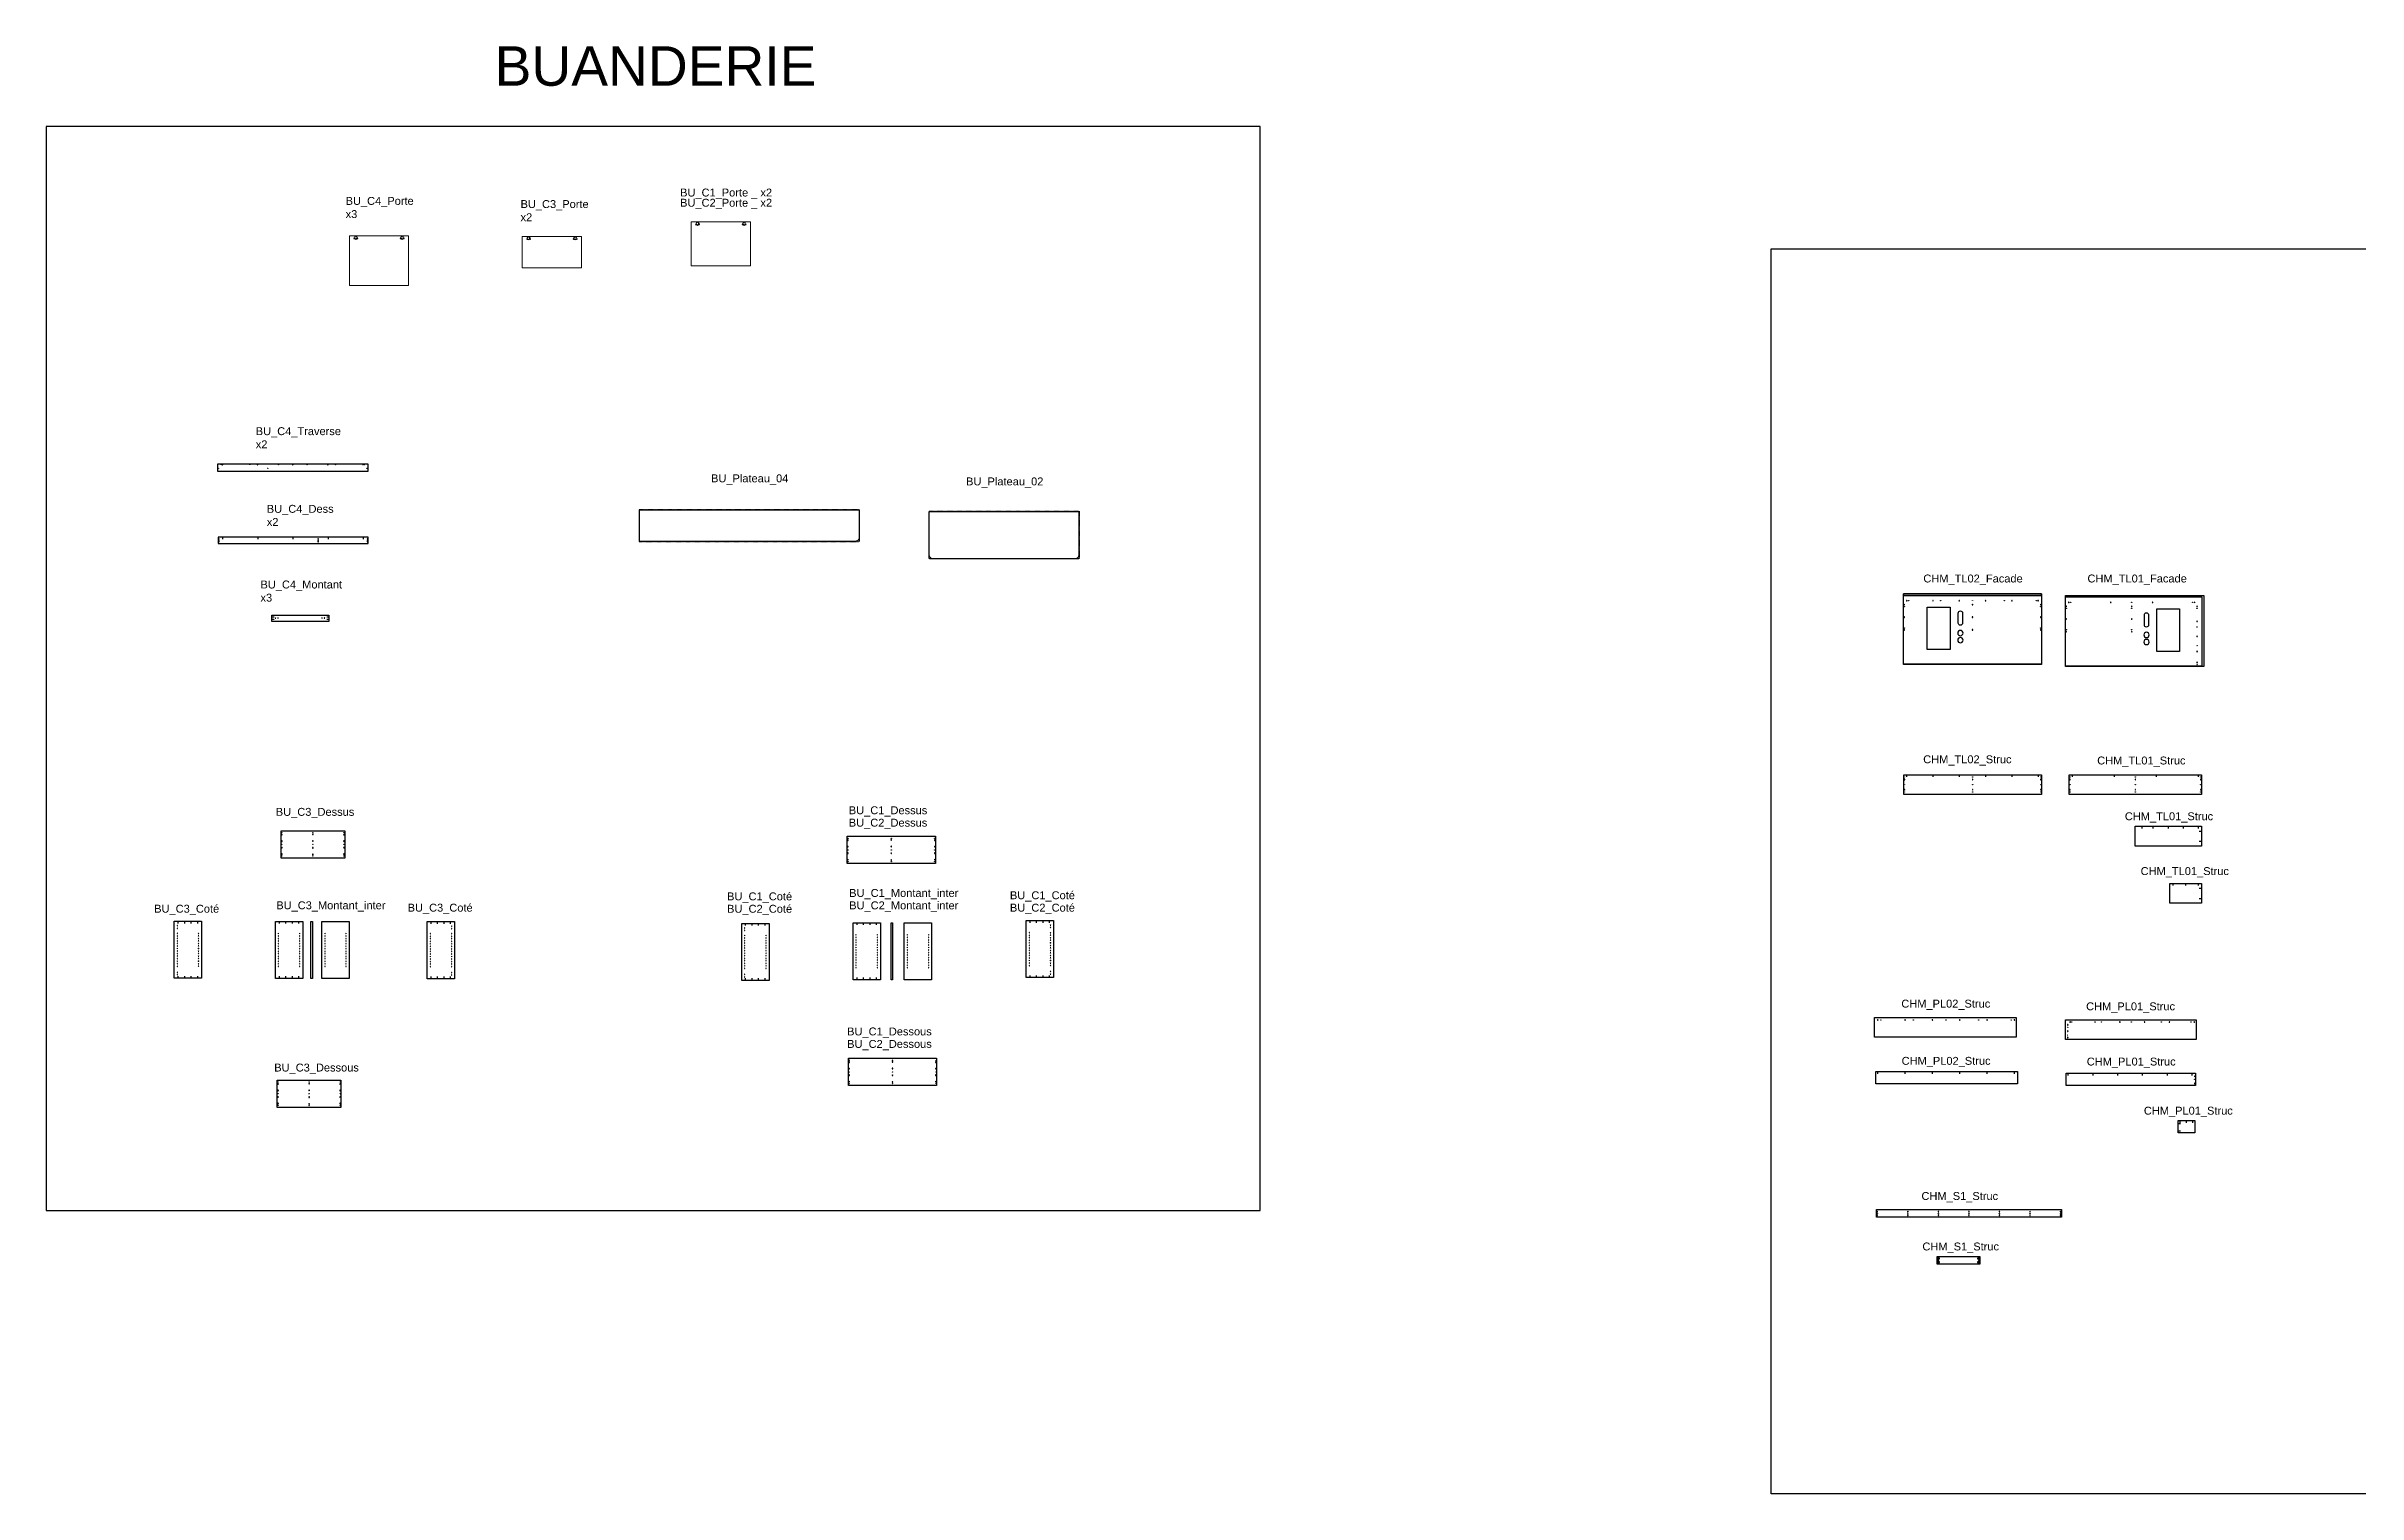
# Model space of a CAD drawing. Header units: millimetres. Extents: x 22572 to 140558, y -12987 to 35546.
# Drawn here: x 22860 to 52128, y -12987 to 5337 of the extents above; entities that cross this region are included whole.
import ezdxf

# ---------------------------------------------------------------- set-up
doc = ezdxf.new("R2010")
doc.units = ezdxf.units.MM
doc.linetypes.add('_..__..__..__.._', pattern=[1.8, 0.9, -0.9])
doc.linetypes.add('________________', pattern=[0])
for name, color, linetype in [('Brut', 92, '_..__..__..__.._'), ('Parcours', 30, 'Continuous'), ('Percage 35 prof.14', 54, 'Continuous'), ('Percage 4 prof.total', 20, 'Continuous'), ('Percage 5 prof.9', 200, 'Continuous'), ('Percage 8 prof.14', 160, 'Continuous'), ('Percage chant 8 prof.28', 10, 'Continuous'), ('Poche prof.8', 210, 'Continuous'), ('Pointage', 10, 'Continuous'), ('TEXTE', 7, 'Continuous')]:
    doc.layers.add(name, color=color, linetype=linetype)
doc.styles.add('Objet', font='arial.ttf', dxfattribs={"height": 100})

msp = doc.modelspace()

# ---------------------------------------------------------------- linework, layer by layer
for p, q in [((46831, -10006), (46803, -10006)), ((46803, -10014), (46831, -10014)), ((46822, -10031), (46803, -10031)), ((46803, -10034), (46822, -10034)), ((46831, -10051), (46803, -10051)), ((46803, -10059), (46831, -10059)), ((46822, -10034), (46822, -10031)), ((46831, -10014), (46831, -10006)), ((46831, -10059), (46831, -10051)), ((47315, -10006), (47315, -10014)), ((47343, -10006), (47315, -10006)), ((47315, -10014), (47343, -10014)), ((47315, -10051), (47315, -10059)), ((47343, -10051), (47315, -10051)), ((47315, -10059), (47343, -10059)), ((47324, -10031), (47324, -10034)), ((47343, -10031), (47324, -10031)), ((47324, -10034), (47343, -10034))]:
    msp.add_line(p, q)
for points in [[(38232, 4323), (22860, 4323), (22860, -9400), (38232, -9400)], [(44699, 2772), (76537, 2772), (76537, -12987), (44699, -12987)], [(48122, -2490), (46377, -2490), (46377, -1594), (48122, -1594)], [(50181, -2513), (48428, -2513), (48428, -1617), (50181, -1617)], [(46380, -3885), (48125, -3885), (48125, -4135), (46380, -4135)], [(50150, -4135), (48475, -4135), (48475, -3885), (50150, -3885)], [(50150, -4788), (49309, -4788), (49309, -4538), (50150, -4538)], [(49750, -5510), (49750, -5260), (50150, -5260), (50150, -5510)], [(47805, -6959), (47805, -7209), (46010, -7209), (46010, -6959)], [(50083, -7237), (48427, -7237), (48427, -6987), (50083, -6987)], [(46025, -7644), (47820, -7644), (47820, -7799), (46025, -7799)], [(48437, -7819), (48437, -7664), (50073, -7664), (50073, -7819)], [(49854, -8262), (50065, -8262), (50065, -8417), (49854, -8417)], [(46035, -9390), (48375, -9390), (48375, -9485), (46035, -9485)], [(46803, -10080), (46803, -9985), (47343, -9985), (47343, -10080)]]:
    msp.add_lwpolyline(points, close=True)
at = {"color": 7, "linetype": '________________', "lineweight": 9}
for points in [[(27448, 2307), (26700, 2307), (26700, 2938), (27448, 2938)], [(29636, 2530), (28888, 2530), (28888, 2930), (29636, 2930)], [(31028, 3113), (31776, 3113), (31776, 2559), (31028, 2559)]]:
    msp.add_lwpolyline(points, close=True, dxfattribs=at)
at = {"transparency": 33554687}
for points in [[(26931, -48), (25031, -48), (25031, 51), (26931, 51)], [(25037, -956), (26937, -956), (26937, -876), (25037, -876)], [(26440, -1866), (26440, -1946), (25718, -1946), (25718, -1866)], [(26639, -4940), (25833, -4940), (25833, -4594), (26639, -4594)], [(34118, -5010), (33002, -5010), (33002, -4664), (34118, -4664)], [(24828, -6462), (24482, -6462), (24482, -5740), (24828, -5740)], [(26109, -5742), (26109, -6464), (25763, -6464), (25763, -5742)], [(26212, -5742), (26231, -5742), (26231, -6464), (26212, -6464)], [(26348, -6464), (26348, -5742), (26694, -5742), (26694, -6464)], [(27683, -6467), (27683, -5745), (28029, -5745), (28029, -6467)], [(32012, -5767), (32012, -6489), (31666, -6489), (31666, -5767)], [(33423, -5759), (33423, -6481), (33077, -6481), (33077, -5759)], [(33558, -6481), (33558, -5759), (33577, -5759), (33577, -6481)], [(33723, -5759), (34069, -5759), (34069, -6481), (33723, -6481)], [(35267, -6454), (35267, -5732), (35613, -5732), (35613, -6454)], [(33017, -7474), (34133, -7474), (34133, -7820), (33017, -7820)], [(25786, -8097), (25786, -7751), (26592, -7751), (26592, -8097)]]:
    msp.add_lwpolyline(points, close=True, dxfattribs=at)
for points in [[(33155, -882, -0.414214), (33106, -931), (30371, -931), (30371, -532), (33155, -532)], [(35936, -1102, -0.414214), (35887, -1151), (34089, -1151, -0.414214), (34040, -1102), (34040, -552), (35936, -552)]]:
    msp.add_lwpolyline(points, format="xyb", close=True, dxfattribs=at)
for centre in [(25076, 42), (25438, 42), (25800, 42), (26162, 42), (26524, 42), (26886, 42), (25040, -8), (25665, -8), (26921, -8)]:
    msp.add_circle(centre, 2, dxfattribs=at)
at = {"layer": 'Brut', "transparency": 33554687}
for points in [[(33157, -530), (30369, -530), (30369, -933), (33157, -933)], [(34038, -550), (35938, -550), (35938, -1153), (34038, -1153)]]:
    msp.add_lwpolyline(points, close=True, dxfattribs=at)
at = {"layer": 'Parcours'}
for points in [[(46677, -2301), (46677, -1762), (46967, -1762), (46967, -2301)], [(49583, -2324), (49583, -1785), (49873, -1785), (49873, -2324)]]:
    msp.add_lwpolyline(points, close=True, dxfattribs=at)
for points in [[(47124, -1965, -1), (47070, -1965), (47070, -1839, -1), (47124, -1839)], [(49480, -1988, -1), (49426, -1988), (49426, -1862, -1), (49480, -1862)]]:
    msp.add_lwpolyline(points, format="xyb", close=True, dxfattribs=at)
at = {"layer": 'Parcours', "extrusion": (0, 0, -1)}
for centre in [(-47097, -2092), (-47097, -2182), (-49453, -2115), (-49453, -2205)]:
    msp.add_circle(centre, 33.5, dxfattribs=at)
at = {"layer": 'Percage 35 prof.14', "transparency": 33554687, "extrusion": (0, 0, -1)}
for centre in [(-26780, 2914), (-27368, 2914), (-31108, 3091), (-31696, 3091), (-28968, 2907), (-29556, 2907)]:
    msp.add_circle(centre, 17.5, dxfattribs=at)
at = {"layer": 'Percage 4 prof.total', "transparency": 33554687, "extrusion": (0, 0, -1)}
for centre in [(-25046, -916), (-26303, -916), (-26927, -916)]:
    msp.add_circle(centre, 2, dxfattribs=at)
at = {"layer": 'Percage 4 prof.total', "transparency": 33554687}
for centre in [(46387, -1756), (46442, -1682), (46846, -1682), (47250, -1682), (47653, -1682), (48057, -1682), (48113, -1756), (48493, -1704), (49266, -1704), (50038, -1704), (46387, -2026), (48113, -2026), (48438, -1779), (48438, -2049), (49266, -1779), (49266, -2049), (50094, -1779), (50094, -2016), (50094, -2253), (50094, -2490), (46389, -3915), (46389, -4010), (47252, -3915), (47252, -4010), (48115, -3915), (48115, -4010), (48484, -3915), (48484, -4010), (49312, -3915), (49312, -4010), (50140, -3915), (50140, -4010), (46389, -4105), (47252, -4105), (48115, -4105), (48484, -4105), (49312, -4105), (50140, -4105), (25843, -4619), (26236, -4619), (26630, -4619), (25843, -4767), (25843, -4915), (26236, -4767), (26236, -4915), (26630, -4767), (26630, -4915), (33012, -4689), (33012, -4837), (33560, -4689), (33560, -4837), (34109, -4689), (34109, -4837), (33012, -4985), (33560, -4985), (34109, -4985), (46090, -6989), (46502, -6989), (46915, -6989), (47327, -6989), (47740, -6989), (48507, -7016), (48884, -7016), (49262, -7016), (49640, -7016), (50018, -7016), (48456, -7081), (48456, -7182), (33027, -7499), (33575, -7499), (34124, -7499), (25795, -7776), (26189, -7776), (26582, -7776), (33027, -7647), (33027, -7795), (33575, -7647), (33575, -7795), (34124, -7647), (34124, -7795), (50063, -7742), (25795, -7924), (25795, -8072), (26189, -7924), (26189, -8072), (26582, -7924), (26582, -8072), (46044, -9438), (46431, -9438), (46818, -9438), (47205, -9438), (47591, -9438), (47978, -9438), (48365, -9438)]:
    msp.add_circle(centre, 2, dxfattribs=at)
at = {"layer": 'Percage 5 prof.9', "transparency": 33554687, "extrusion": (0, 0, -1)}
for centre in [(-25763, -1902), (-25795, -1902), (-26351, -1902), (-26383, -1902), (-24519, -5797), (-24519, -5829), (-27992, -5802), (-27992, -5834), (-31703, -5824), (-31703, -5856), (-35576, -5789), (-35576, -5821), (-24519, -5893), (-24519, -5925), (-24519, -5957), (-24519, -5989), (-24519, -6021), (-24519, -6053), (-24519, -6085), (-24519, -6117), (-24519, -6149), (-24788, -5893), (-24788, -5925), (-24788, -5957), (-24788, -5989), (-24788, -6021), (-24788, -6053), (-24788, -6085), (-24788, -6117), (-24788, -6149), (-25800, -5895), (-25800, -5927), (-25800, -5959), (-25800, -5991), (-25800, -6023), (-25800, -6055), (-25800, -6087), (-25800, -6119), (-26069, -5895), (-26069, -5927), (-26069, -5959), (-26069, -5991), (-26069, -6023), (-26069, -6055), (-26069, -6087), (-26069, -6119), (-26388, -5895), (-26388, -5927), (-26388, -5959), (-26388, -5991), (-26388, -6023), (-26388, -6055), (-26388, -6087), (-26388, -6119), (-26657, -5895), (-26657, -5927), (-26657, -5959), (-26657, -5991), (-26657, -6023), (-26657, -6055), (-26657, -6087), (-26657, -6119), (-27723, -5898), (-27723, -5930), (-27723, -5962), (-27723, -5994), (-27723, -6026), (-27723, -6058), (-27723, -6090), (-27723, -6122), (-27992, -5898), (-27992, -5930), (-27992, -5962), (-27992, -5994), (-27992, -6026), (-27992, -6058), (-27992, -6090), (-27992, -6122), (-31703, -5920), (-31703, -5952), (-31703, -5984), (-31703, -6016), (-31703, -6048), (-31703, -6080), (-31703, -6112), (-31703, -6144), (-31972, -5920), (-31972, -5952), (-31972, -5984), (-31972, -6016), (-31972, -6048), (-31972, -6080), (-31972, -6112), (-31972, -6144), (-33114, -5912), (-33114, -5944), (-33114, -5976), (-33114, -6008), (-33114, -6040), (-33114, -6072), (-33114, -6104), (-33114, -6136), (-33383, -5912), (-33383, -5944), (-33383, -5976), (-33383, -6008), (-33383, -6040), (-33383, -6072), (-33383, -6104), (-33383, -6136), (-33763, -5912), (-33763, -5944), (-33763, -5976), (-33763, -6008), (-33763, -6040), (-33763, -6072), (-33763, -6104), (-33763, -6136), (-34032, -5912), (-34032, -5944), (-34032, -5976), (-34032, -6008), (-34032, -6040), (-34032, -6072), (-34032, -6104), (-34032, -6136), (-35307, -5885), (-35307, -5917), (-35307, -5949), (-35307, -5981), (-35307, -6013), (-35307, -6045), (-35307, -6077), (-35307, -6109), (-35307, -6141), (-35576, -5885), (-35576, -5917), (-35576, -5949), (-35576, -5981), (-35576, -6013), (-35576, -6045), (-35576, -6077), (-35576, -6109), (-35576, -6141), (-24519, -6181), (-24519, -6213), (-24519, -6245), (-24519, -6277), (-24519, -6309), (-24519, -6385), (-24519, -6417), (-24788, -6181), (-24788, -6213), (-24788, -6245), (-24788, -6277), (-24788, -6309), (-25800, -6151), (-25800, -6183), (-25800, -6215), (-25800, -6247), (-25800, -6279), (-25800, -6311), (-26069, -6151), (-26069, -6183), (-26069, -6215), (-26069, -6247), (-26069, -6279), (-26069, -6311), (-26388, -6151), (-26388, -6183), (-26388, -6215), (-26388, -6247), (-26388, -6279), (-26388, -6311), (-26657, -6151), (-26657, -6183), (-26657, -6215), (-26657, -6247), (-26657, -6279), (-26657, -6311), (-27723, -6154), (-27723, -6186), (-27723, -6218), (-27723, -6250), (-27723, -6282), (-27723, -6314), (-27992, -6154), (-27992, -6186), (-27992, -6218), (-27992, -6250), (-27992, -6282), (-27992, -6314), (-27992, -6390), (-27992, -6422), (-31703, -6176), (-31703, -6208), (-31703, -6240), (-31703, -6272), (-31703, -6304), (-31703, -6336), (-31703, -6412), (-31972, -6176), (-31972, -6208), (-31972, -6240), (-31972, -6272), (-31972, -6304), (-31972, -6336), (-33114, -6168), (-33114, -6200), (-33114, -6232), (-33114, -6264), (-33114, -6296), (-33114, -6328), (-33383, -6168), (-33383, -6200), (-33383, -6232), (-33383, -6264), (-33383, -6296), (-33383, -6328), (-33763, -6168), (-33763, -6200), (-33763, -6232), (-33763, -6264), (-33763, -6296), (-33763, -6328), (-34032, -6168), (-34032, -6200), (-34032, -6232), (-34032, -6264), (-34032, -6296), (-34032, -6328), (-35307, -6173), (-35307, -6205), (-35307, -6237), (-35307, -6269), (-35307, -6301), (-35576, -6173), (-35576, -6205), (-35576, -6237), (-35576, -6269), (-35576, -6301), (-35576, -6377), (-35576, -6409), (-31703, -6444)]:
    msp.add_circle(centre, 2.5, dxfattribs=at)
at = {"layer": 'Percage 8 prof.14', "transparency": 33554687, "extrusion": (0, 0, -1)}
for centre in [(-25091, 42), (-25536, 42), (-25981, 42), (-26426, 42), (-26871, 42), (-25046, -901), (-25046, -932), (-26303, -901), (-26303, -932), (-26927, -901), (-26927, -932), (-46387, -1731), (-46417, -1682), (-46750, -1682), (-47083, -1682), (-47250, -1731), (-47416, -1682), (-47749, -1682), (-48082, -1682), (-48113, -1731), (-48438, -1754), (-48468, -1704), (-49000, -1704), (-49266, -1754), (-49531, -1704), (-50063, -1704), (-50094, -1754), (-46387, -1891), (-46387, -2051), (-47250, -1891), (-47250, -2051), (-48113, -1891), (-48113, -2051), (-48438, -1914), (-49266, -1914), (-50094, -1944), (-48438, -2074), (-49266, -2074), (-50094, -2134), (-50094, -2325), (-50094, -2465), (-46389, -3945), (-46389, -4075), (-47252, -3945), (-47252, -4075), (-48115, -3945), (-48115, -4075), (-48484, -3945), (-48484, -4075), (-49312, -3945), (-49312, -4075), (-50140, -3945), (-50140, -4075), (-25843, -4644), (-26236, -4639), (-26630, -4644), (-25843, -4726), (-25843, -4808), (-25843, -4890), (-26236, -4724), (-26236, -4810), (-26236, -4895), (-26630, -4726), (-26630, -4808), (-26630, -4890), (-33012, -4714), (-33012, -4796), (-33012, -4878), (-33012, -4960), (-33560, -4709), (-33560, -4794), (-33560, -4879), (-33560, -4965), (-34109, -4714), (-34109, -4796), (-34109, -4878), (-34109, -4960), (-46050, -6989), (-46396, -6989), (-46742, -6989), (-47088, -6989), (-47434, -6989), (-47780, -6989), (-48487, -7016), (-48801, -7016), (-49115, -7016), (-49429, -7016), (-49743, -7016), (-50058, -7016), (-48456, -7051), (-48456, -7131), (-48456, -7212), (-33027, -7524), (-33027, -7606), (-33575, -7519), (-33575, -7604), (-34124, -7524), (-34124, -7606), (-25795, -7801), (-25795, -7883), (-26189, -7796), (-26189, -7881), (-26582, -7801), (-26582, -7883), (-33027, -7688), (-33027, -7770), (-33575, -7690), (-33575, -7775), (-34124, -7688), (-34124, -7770), (-50063, -7704), (-50063, -7794), (-25795, -7965), (-25795, -8047), (-26189, -7967), (-26189, -8052), (-26582, -7965), (-26582, -8047), (-46044, -9415), (-46044, -9460), (-46431, -9415), (-46431, -9460), (-46818, -9415), (-46818, -9460), (-47205, -9415), (-47205, -9460), (-47591, -9415), (-47591, -9460), (-47978, -9415), (-47978, -9460), (-48365, -9415), (-48365, -9460)]:
    msp.add_circle(centre, 4, dxfattribs=at)
at = {"layer": 'Percage chant 8 prof.28', "transparency": 33554687}
for p, q in [((25097, -904), (25097, -876)), ((25542, -904), (25542, -876)), ((25987, -904), (25987, -876)), ((26432, -904), (26432, -876)), ((26877, -904), (26877, -876)), ((25746, -1890), (25718, -1890)), ((25746, -1921), (25718, -1921)), ((26440, -1890), (26412, -1890)), ((26440, -1921), (26412, -1921)), ((24532, -5768), (24532, -5740)), ((24614, -5768), (24614, -5740)), ((24696, -5768), (24696, -5740)), ((24778, -5768), (24778, -5740)), ((25813, -5770), (25813, -5742)), ((25895, -5770), (25895, -5742)), ((25977, -5770), (25977, -5742)), ((26059, -5770), (26059, -5742)), ((27733, -5773), (27733, -5745)), ((27815, -5773), (27815, -5745)), ((27897, -5773), (27897, -5745)), ((27979, -5773), (27979, -5745)), ((31716, -5795), (31716, -5767)), ((31798, -5795), (31798, -5767)), ((31880, -5795), (31880, -5767)), ((31962, -5795), (31962, -5767)), ((33127, -5787), (33127, -5759)), ((33209, -5787), (33209, -5759)), ((33291, -5787), (33291, -5759)), ((33373, -5787), (33373, -5759)), ((35317, -5760), (35317, -5732)), ((35399, -5760), (35399, -5732)), ((35481, -5760), (35481, -5732)), ((35563, -5760), (35563, -5732)), ((24532, -6462), (24532, -6434)), ((24614, -6462), (24614, -6434)), ((24696, -6462), (24696, -6434)), ((24778, -6462), (24778, -6434)), ((25813, -6464), (25813, -6436)), ((25895, -6464), (25895, -6436)), ((25977, -6464), (25977, -6436)), ((26059, -6464), (26059, -6436)), ((27733, -6467), (27733, -6439)), ((27815, -6467), (27815, -6439)), ((27897, -6467), (27897, -6439)), ((27979, -6467), (27979, -6439)), ((35317, -6454), (35317, -6426)), ((35399, -6454), (35399, -6426)), ((35481, -6454), (35481, -6426)), ((35563, -6454), (35563, -6426)), ((31716, -6489), (31716, -6461)), ((31798, -6489), (31798, -6461)), ((31880, -6489), (31880, -6461)), ((31962, -6489), (31962, -6461)), ((33127, -6481), (33127, -6453)), ((33209, -6481), (33209, -6453)), ((33291, -6481), (33291, -6453)), ((33373, -6481), (33373, -6453))]:
    msp.add_line(p, q, dxfattribs=at)
at = {"layer": 'Percage chant 8 prof.28'}
for p, q in [((46420, -3913), (46420, -3885)), ((46753, -3913), (46753, -3885)), ((47086, -3913), (47086, -3885)), ((47419, -3913), (47419, -3885)), ((47752, -3913), (47752, -3885)), ((48085, -3913), (48085, -3885)), ((48515, -3913), (48515, -3885)), ((49046, -3913), (49046, -3885)), ((49578, -3913), (49578, -3885)), ((50110, -3913), (50110, -3885)), ((49399, -4566), (49399, -4538)), ((49539, -4566), (49539, -4538)), ((49730, -4566), (49730, -4538)), ((49920, -4566), (49920, -4538)), ((50110, -4566), (50110, -4538)), ((50122, -4598), (50150, -4598)), ((50122, -4728), (50150, -4728)), ((49790, -5288), (49790, -5260)), ((49950, -5288), (49950, -5260)), ((50110, -5288), (50110, -5260)), ((50122, -5320), (50150, -5320)), ((50122, -5450), (50150, -5450)), ((46050, -7672), (46050, -7644)), ((46396, -7672), (46396, -7644)), ((46742, -7672), (46742, -7644)), ((47088, -7672), (47088, -7644)), ((47434, -7672), (47434, -7644)), ((47780, -7672), (47780, -7644)), ((48462, -7692), (48462, -7664)), ((48776, -7692), (48776, -7664)), ((49090, -7692), (49090, -7664)), ((49404, -7692), (49404, -7664)), ((49718, -7692), (49718, -7664)), ((50033, -7692), (50033, -7664)), ((49854, -8302), (49882, -8302)), ((49854, -8392), (49882, -8392)), ((49879, -8290), (49879, -8262)), ((49960, -8290), (49960, -8262)), ((50040, -8290), (50040, -8262)), ((46803, -10010), (46831, -10010)), ((46803, -10055), (46831, -10055)), ((47315, -10010), (47343, -10010)), ((47315, -10055), (47343, -10055))]:
    msp.add_line(p, q, dxfattribs=at)
at = {"layer": 'Poche prof.8'}
for points in [[(46377, -1616), (48122, -1616), (48122, -1594), (46377, -1594)], [(50159, -2505), (50159, -1639), (48428, -1639), (48428, -1617), (50181, -1617), (50181, -2513), (48428, -2513), (48428, -2505)], [(46377, -2482), (48122, -2482), (48122, -2490), (46377, -2490)]]:
    msp.add_lwpolyline(points, close=True, dxfattribs=at)
at = {"layer": 'Pointage', "transparency": 33554687, "extrusion": (0, 0, -1)}
for centre in [(-31085, 3081), (-31130, 3081), (-31673, 3081), (-31718, 3081), (-26757, 2904), (-26802, 2904), (-27345, 2904), (-27390, 2904), (-28946, 2898), (-28991, 2898), (-29534, 2898), (-29579, 2898)]:
    msp.add_circle(centre, 2.5, dxfattribs=at)

# ---------------------------------------------------------------- texts
at = {"char_height": 100, "width": 1165.24, "attachment_point": 1, "style": 'Objet'}
for s, insert in [('CHM_TL01_Struc', (48829, -3655)), ('CHM_TL01_Struc', (49179, -4361)), ('CHM_TL01_Struc', (49379, -5055)), ('CHM_PL02_Struc', (46349, -6733)), ('CHM_PL01_Struc', (48689, -6767)), ('CHM_PL02_Struc', (46353, -7457)), ('CHM_PL01_Struc', (48697, -7466)), ('CHM_PL01_Struc', (49420, -8088)), ('CHM_S1_Struc', (46604, -9168)), ('CHM_S1_Struc', (46616, -9807))]:
    msp.add_mtext(s, dxfattribs=dict(at, insert=insert))
at = {"layer": 'TEXTE', "transparency": 33554687, "attachment_point": 1, "style": 'Objet'}
for s, width, insert, char_height in [('\\pi5694.6712;BUANDERIE', 15376.04, (22843, 5337), 500), ('BU_C1_Porte _ x2', 1467.08, (30886, 3535), 100), ('BU_C4_Porte\\Px3', 867.25, (26651, 3429), 100), ('BU_C3_Porte\\Px2', 867.25, (28866, 3389), 100), ('BU_C2_Porte _ x2', 1467.08, (30886, 3406), 100), ('BU_C4_Traverse\\Px2', 867.25, (25513, 514), 100), ('BU_Plateau_04', 867.25, (31278, -83), 100), ('BU_Plateau_02', 867.25, (34507, -122), 100), ('BU_C4_Dess\\Px2', 867.25, (25653, -469), 100), ('BU_C4_Montant\\Px3', 867.25, (25573, -1427), 100), ('CHM_TL02_Facade', 867.25, (46628, -1351), 100), ('CHM_TL01_Facade', 867.25, (48706, -1351), 100), ('CHM_TL02_Struc', 867.25, (46626, -3640), 100), ('BU_C3_Dessus', 867.25, (25767, -4305), 100), ('BU_C1_Dessus', 867.25, (33022, -4285), 100), ('BU_C2_Dessus', 867.25, (33022, -4442), 100), ('BU_C3_Coté', 867.25, (24227, -5531), 100), ('BU_C3_Montant_inter', 867.25, (25773, -5488), 100), ('BU_C3_Coté', 867.25, (27436, -5518), 100), ('BU_C1_Coté', 867.25, (31481, -5375), 100), ('BU_C2_Coté', 867.25, (31481, -5532), 100), ('BU_C1_Montant_inter', 867.25, (33027, -5332), 100), ('BU_C2_Montant_inter', 867.25, (33027, -5489), 100), ('BU_C1_Coté', 867.25, (35062, -5361), 100), ('BU_C2_Coté', 867.25, (35062, -5518), 100), ('BU_C1_Dessous', 867.25, (33001, -7085), 100), ('BU_C2_Dessous', 867.25, (33001, -7243), 100), ('BU_C3_Dessous', 867.25, (25747, -7542), 100)]:
    msp.add_mtext_dynamic_manual_height_columns(s, width=width, gutter_width=500, heights=[0], dxfattribs=dict(at, insert=insert, char_height=char_height))

doc.saveas('drawing.dxf')
